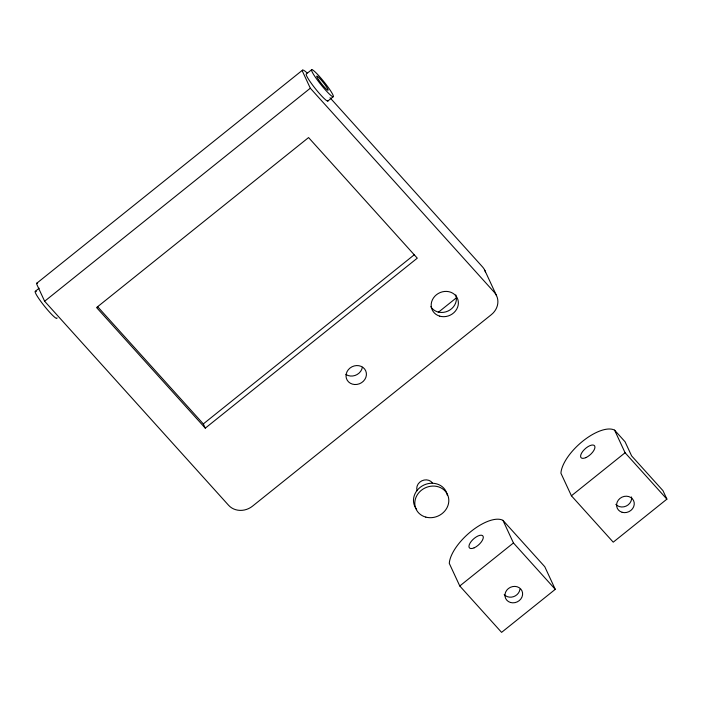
<?xml version="1.0" encoding="UTF-8"?>
<svg xmlns="http://www.w3.org/2000/svg" width="702" height="702" viewBox="0 0 702 702"><rect width="100%" height="100%" fill="white"/><g stroke="black" fill="none" stroke-linecap="round" stroke-linejoin="round"><path stroke-width="1.05" d="M36.785 283.222L302.457 70.2M35.354 291.269L39.189 288.189M311.758 69.63L306.388 73.938A17.322 2.071 51.3 0 0 316.111 89.593A17.322 2.071 51.3 0 0 328.027 100.535M310.31 88.215L494.305 292.304A17.322 15.479 -24.9 0 1 491.339 314.663L252.509 506.168A17.322 15.479 -24.9 0 1 228.633 505.335L44.638 301.246L310.31 88.215L302.448 71.271A25.781 3.08 51.3 0 1 307.072 72.885M327.773 101.079L333.143 96.771A17.322 2.071 51.3 0 0 319.173 76.141A17.322 2.071 51.3 0 0 315.031 76.694A17.322 2.071 51.3 0 0 333.143 96.771M205.291 428.15L96.569 307.555L308.564 137.566L417.286 258.16L205.291 428.15L203.326 423.92L414.47 254.607M438.267 312.346L456.23 297.946M571.41 495.787L625.087 452.755L614.601 430.159A36.092 15.637 -42 0 0 582.844 441.093A36.092 15.637 -42 0 0 560.924 473.201L571.41 495.787L613.232 542.172L666.9 499.14L662.969 490.663L631.607 455.879L625.052 441.76L614.601 430.159M459.775 585.986L513.443 542.953L502.957 520.357A36.092 15.637 -42 0 0 471.209 531.291A36.092 15.637 -42 0 0 449.289 563.399L459.775 585.986L501.588 632.37L555.264 589.338L544.787 566.725L502.957 520.357M345.893 374.456L348.174 375.561A10.39 9.284 -24.9 0 0 362.381 367.225M330.01 97.736L482.502 266.892A17.322 15.479 -24.9 0 1 485.486 272.148M625.087 452.755L666.9 499.14M513.443 542.953L555.264 589.338M97.517 306.555L203.326 423.92M484.757 270.252L496.551 295.674M44.638 301.246L36.776 284.301A25.781 3.08 51.3 0 1 37.592 283.143M455.765 294.893A13.856 12.382 -24.9 0 1 448.113 310.995A13.856 12.382 -24.9 0 1 430.791 306.669M631.572 496.946A9.012 8.047 -24.9 0 1 626.254 506.045A9.012 8.047 -24.9 0 1 615.829 504.369M519.945 589.276A9.012 8.047 -24.9 0 1 513.522 596.682A9.012 8.047 -24.9 0 1 504.194 594.568M416.663 509.345A17.322 15.479 -24.9 0 1 423.982 485.012A17.322 15.479 -24.9 0 1 447.279 495.147M417.111 490.698A8.661 7.74 -24.9 0 1 421.744 480.861A8.661 7.74 -24.9 0 1 432.476 483.02M56.994 317.866A17.322 2.071 51.3 0 1 43.656 305.151A17.322 2.071 51.3 0 1 36.337 291.646M439.671 316.137A13.856 12.382 -24.9 0 0 458.257 301.228A13.856 12.382 -24.9 0 0 436.416 294.77A13.856 12.382 -24.9 0 0 439.671 316.137M318.594 79.817A9.012 1.071 51.3 0 0 328.01 90.26A9.012 1.071 51.3 0 0 320.744 79.528A9.012 1.071 51.3 0 0 318.594 79.817M622.104 512.284A9.012 8.047 -24.9 0 0 634.187 502.588A9.012 8.047 -24.9 0 0 619.989 498.394A9.012 8.047 -24.9 0 0 622.104 512.284M585.749 457.66A9.012 3.905 -42 0 0 594.743 446.086A9.012 3.905 -42 0 0 582.8 451.298A9.012 3.905 -42 0 0 585.749 457.66M510.468 602.474A9.012 8.047 -24.9 0 0 522.551 592.786A9.012 8.047 -24.9 0 0 508.353 588.583A9.012 8.047 -24.9 0 0 510.468 602.474M474.113 547.85A9.012 3.905 -42 0 0 483.099 536.284A9.012 3.905 -42 0 0 471.156 541.496A9.012 3.905 -42 0 0 474.113 547.85M354.659 384.52A10.39 9.284 -24.9 0 0 365.742 370.875A10.39 9.284 -24.9 0 0 348.271 369.761A10.39 9.284 -24.9 0 0 354.659 384.52M425.807 517.111A17.322 15.479 -24.9 0 0 448.587 497.972A17.322 15.479 -24.9 0 0 421.016 490.558A17.322 15.479 -24.9 0 0 425.807 517.111"/></g></svg>
